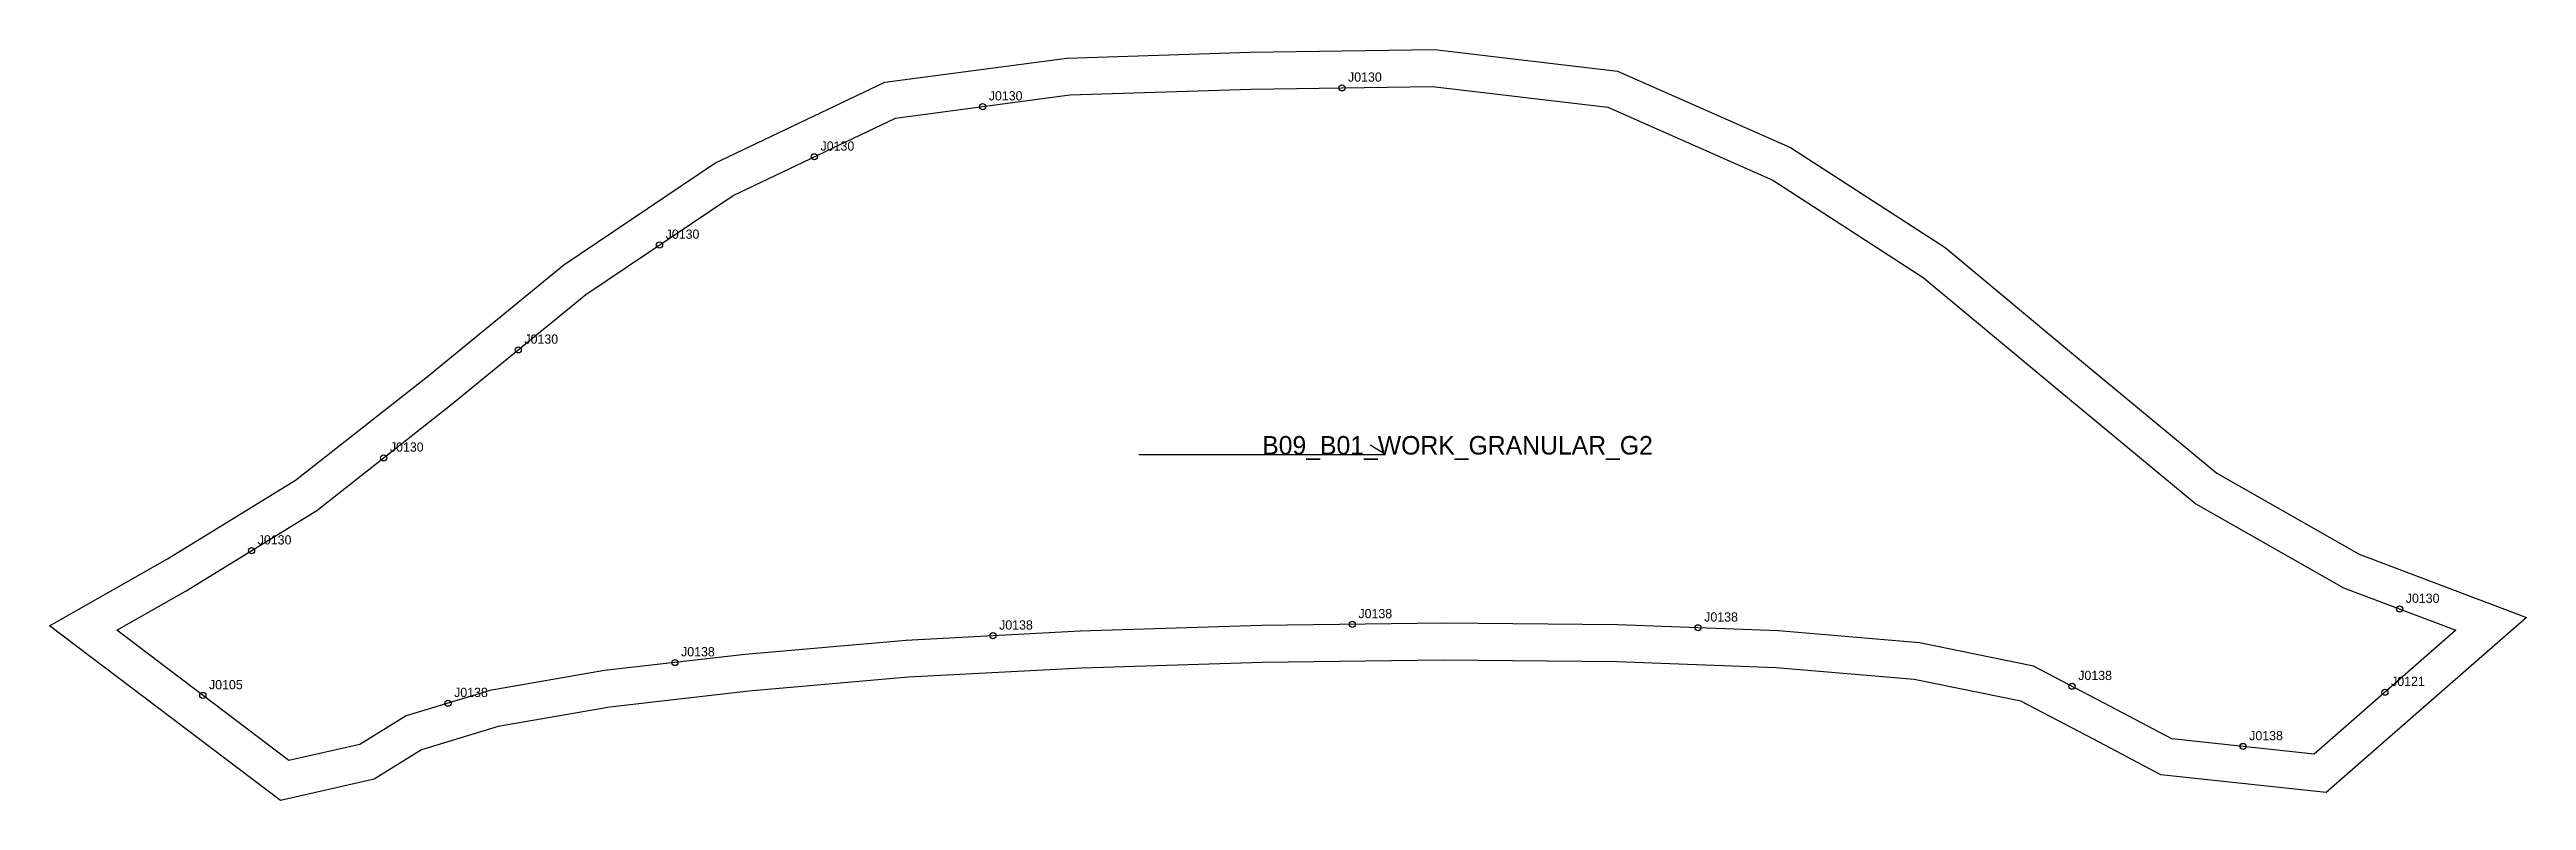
# Model space of a CAD drawing. Header units: millimetres. Extents: x -22 to 781, y -55 to 188.
import ezdxf

# ---------------------------------------------------------------- set-up
doc = ezdxf.new("R2010")
doc.units = ezdxf.units.MM
for name, color, linetype in [('CUT', 1, 'Continuous'), ('GRAIN', 3, 'Continuous'), ('LABEL', 7, 'Continuous'), ('NOTCH', 2, 'Continuous'), ('SEW', 5, 'Continuous')]:
    doc.layers.add(name, color=color, linetype=linetype)

msp = doc.modelspace()

# ---------------------------------------------------------------- linework, layer by layer
at = {"layer": 'CUT'}
msp.add_lwpolyline([(-21.78, 1.44), (16.44, 23.13), (58.01, 48.73), (100.74, 82.36), (144.91, 118.58), (193.9, 151.56), (249.04, 177.79), (307.99, 185.66), (367.5, 187.55), (427.24, 188.43), (486.59, 181.38), (542.66, 156.66), (592.75, 124.15), (637.67, 86.81), (680.91, 50.95), (727.05, 24.7), (781.25, 4.13), (716.34, -52.68), (662.76, -46.87), (640.84, -35.34), (617.37, -23.01), (582.71, -16.01), (538.01, -12.15), (486.31, -10.19), (430.01, -9.73), (371.41, -10.44), (312.85, -12.25), (256.66, -15.26), (204.96, -19.78), (159.89, -24.97), (123.71, -31.26), (98.82, -38.79), (83.46, -48.28), (53.07, -55.23), (-21.78, 1.44)], close=True, dxfattribs=at)
at = {"layer": 'GRAIN'}
for p, q in [((331.37, 57.02), (411.37, 57.02)), ((411.37, 57.02), (406.37, 60.02))]:
    msp.add_line(p, q, dxfattribs=at)
at = {"layer": 'NOTCH'}
for centre in [(397.2, 175.99), (280.73, 169.91), (226.18, 153.62), (175.97, 125.02), (130.17, 90.97), (86.57, 55.94), (43.72, 25.84), (400.57, 1.92), (512.67, 0.82), (740.12, 6.9), (284.08, -1.77), (180.96, -10.46), (27.92, -21.14), (107.39, -23.66), (633.93, -18.15), (735.35, -20.09), (689.36, -37.68)]:
    msp.add_circle(centre, 1, dxfattribs=at)
at = {"layer": 'SEW'}
msp.add_lwpolyline([(0, 0), (22.55, 12.8), (64.89, 38.87), (108.26, 73.01), (152.08, 108.94), (199.86, 141.1), (252.49, 166.14), (308.97, 173.68), (367.78, 175.55), (426.61, 176.42), (483.39, 169.68), (536.93, 146.07), (585.63, 114.47), (630.01, 77.58), (674.06, 41.04), (721.93, 13.81), (758.31, 0), (712.4, -40.18), (666.32, -35.18), (646.42, -24.72), (621.43, -11.59), (584.42, -4.11), (538.75, -0.17), (486.58, 1.81), (429.99, 2.27), (371.15, 1.56), (312.34, -0.26), (255.81, -3.28), (203.75, -7.83), (158.17, -13.08), (120.93, -19.57), (93.85, -27.75), (78.85, -37.03), (55.85, -42.28)], close=True, dxfattribs=at)

# ---------------------------------------------------------------- texts
at = {"layer": 'LABEL'}
for s, height, p in [('J0130', 3, (399.2, 177.99)), ('J0130', 3, (282.73, 171.91)), ('J0130', 3, (228.18, 155.62)), ('J0130', 3, (177.97, 127.02)), ('J0130', 3, (132.17, 92.97)), ('J0130', 3, (88.57, 57.94)), ('B09_B01_WORK_GRANULAR_G2', 6, (371.37, 57.02)), ('J0130', 3, (45.72, 27.84)), ('J0130', 3, (742.12, 8.9)), ('J0138', 3, (286.08, 0.23)), ('J0138', 3, (402.57, 3.92)), ('J0138', 3, (514.67, 2.82)), ('J0138', 3, (182.96, -8.46)), ('J0138', 3, (635.93, -16.15)), ('J0121', 3, (737.35, -18.09)), ('J0105', 3, (29.92, -19.14)), ('J0138', 3, (109.39, -21.66)), ('J0138', 3, (691.36, -35.68))]:
    msp.add_text(s, height=height, dxfattribs=at).set_placement(p)

doc.saveas('drawing.dxf')
